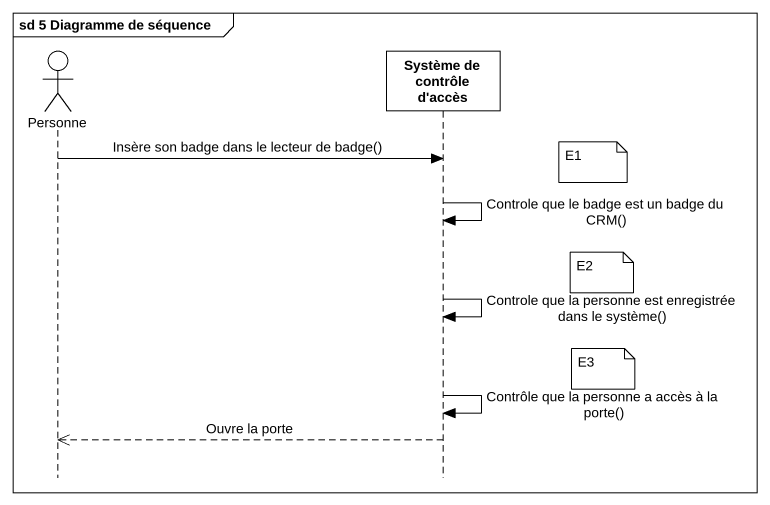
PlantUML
@startuml
mainframe sd 5 Diagramme de séquence
hide footbox
actor Personne
participant "Système de contrôle d'accès" as Système_de_contrôle_d_accès

Personne -> Système_de_contrôle_d_accès : Insère son badge dans le lecteur de badge()
note right of Système_de_contrôle_d_accès : E1
Système_de_contrôle_d_accès -> Système_de_contrôle_d_accès : Controle que le badge est un badge du CRM()
note right of Système_de_contrôle_d_accès : E2
Système_de_contrôle_d_accès -> Système_de_contrôle_d_accès : Controle que la personne est enregistrée dans le système()
note right of Système_de_contrôle_d_accès : E3
Système_de_contrôle_d_accès -> Système_de_contrôle_d_accès : Contrôle que la personne a accès à la porte()
Système_de_contrôle_d_accès -->> Personne : Ouvre la porte
@enduml
